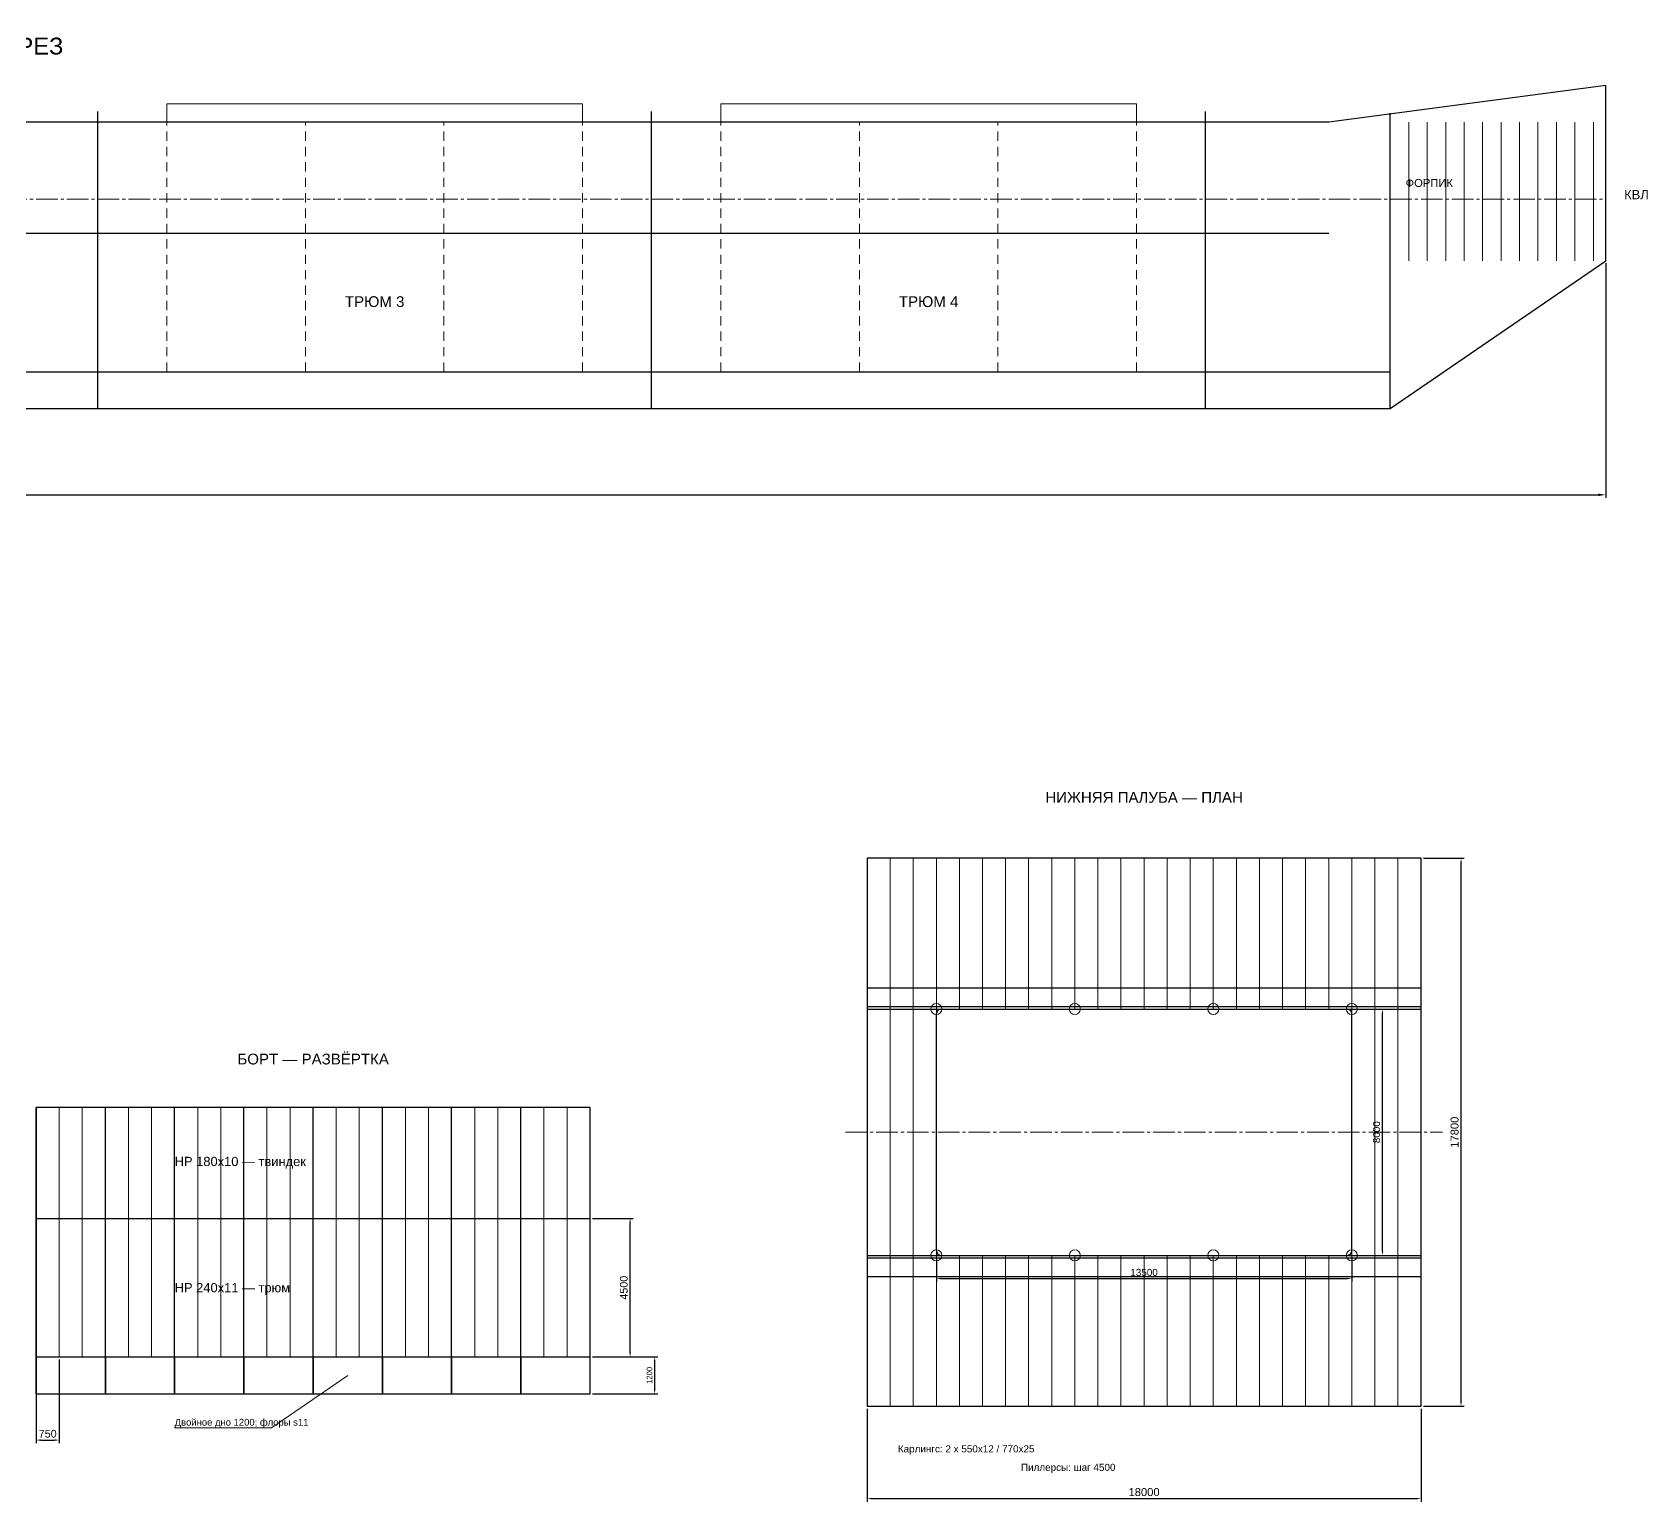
# Model space of a CAD drawing. Header units: millimetres. Extents: x -800 to 110364, y 12297 to 117015.
# Drawn here: x 57875 to 110364, y 61500 to 109222 of the extents above; entities that cross this region are included whole.
import ezdxf
from ezdxf.enums import TextEntityAlignment as Align

# ---------------------------------------------------------------- set-up
doc = ezdxf.new("R2010")
doc.units = ezdxf.units.MM
doc.linetypes.add('AXIS', pattern=[1000, 700, -100, 100, -100])
doc.linetypes.add('HIDDEN_P', pattern=[500, 300, -200])
for name, color, linetype, lineweight in [('01_PROFILE_AXIS', 30, 'AXIS', 13), ('01_PROFILE_DIM', 2, 'Continuous', 13), ('01_PROFILE_HIDDEN', 8, 'HIDDEN_P', 13), ('01_PROFILE_HULL', 4, 'Continuous', 30), ('01_PROFILE_STRONG', 5, 'Continuous', 30), ('01_PROFILE_STRUCT', 7, 'Continuous', 20), ('01_PROFILE_TEXT', 7, 'Continuous', 13), ('04_LOWER_AXIS', 30, 'AXIS', 13), ('04_LOWER_DIM', 2, 'Continuous', 13), ('04_LOWER_HULL', 4, 'Continuous', 30), ('04_LOWER_STRONG', 5, 'Continuous', 30), ('04_LOWER_STRUCT', 7, 'Continuous', 20), ('04_LOWER_TEXT', 7, 'Continuous', 13), ('05_SIDE_DIM', 2, 'Continuous', 13), ('05_SIDE_HULL', 4, 'Continuous', 30), ('05_SIDE_SEAM', 7, 'Continuous', 13), ('05_SIDE_STRONG', 5, 'Continuous', 30), ('05_SIDE_STRUCT', 7, 'Continuous', 20), ('05_SIDE_TEXT', 7, 'Continuous', 13)]:
    doc.layers.add(name, color=color, linetype=linetype, lineweight=lineweight)
doc.styles.add('RU', font='arial.ttf')
doc.dimstyles.get("Standard").update_dxf_attribs({"dimtxt": 2.5, "dimasz": 2.5, "dimexe": 1.25, "dimexo": 0.625, "dimtad": 1, "dimtxsty": 'Standard', "dimcen": 2.5, "dimazin": 3, "dimtfac": 1, "dimtmove": 0, "dimatfit": 3, "dimarcsym": 0})

msp = doc.modelspace()

# ---------------------------------------------------------------- linework, layer by layer
at = {"layer": '01_PROFILE_AXIS'}
msp.add_line((0, 103800), (109000, 103800), dxfattribs=at)
at = {"layer": '01_PROFILE_HIDDEN'}
for p, q in [((62250, 98200), (62250, 106300)), ((66750, 98200), (66750, 106300)), ((71250, 98200), (71250, 106300)), ((75750, 98200), (75750, 106300)), ((80250, 98200), (80250, 106300)), ((84750, 98200), (84750, 106300)), ((89250, 98200), (89250, 106300)), ((93750, 98200), (93750, 106300)), ((62250, 102700), (75750, 102700)), ((80250, 102700), (93750, 102700))]:
    msp.add_line(p, q, dxfattribs=at)
at = {"layer": '01_PROFILE_HULL'}
for p, q in [((24000, 102700), (100000, 102700)), ((6500, 98200), (102000, 98200))]:
    msp.add_line(p, q, dxfattribs=at)
msp.add_lwpolyline([(0, 101700), (2300, 98800), (6500, 97000), (102000, 97000), (109000, 101800), (109000, 107500), (100000, 106300), (15000, 106300), (0, 107300)], close=True, dxfattribs=at)
at = {"layer": '01_PROFILE_STRONG'}
for p, q in [((60000, 97000), (60000, 106656)), ((78000, 97000), (78000, 106656)), ((96000, 97000), (96000, 106656)), ((102000, 97000), (102000, 106600))]:
    msp.add_line(p, q, dxfattribs=at)
at = {"layer": '01_PROFILE_STRUCT'}
for p, q in [((102000, 101800), (102000, 106300)), ((102600, 101800), (102600, 106300)), ((103200, 101800), (103200, 106300)), ((103800, 101800), (103800, 106300)), ((104400, 101800), (104400, 106300)), ((105000, 101800), (105000, 106300)), ((105600, 101800), (105600, 106300)), ((106200, 101800), (106200, 106300)), ((106800, 101800), (106800, 106300)), ((107400, 101800), (107400, 106300)), ((108000, 101800), (108000, 106300)), ((108600, 101800), (108600, 106300))]:
    msp.add_line(p, q, dxfattribs=at)
for points in [[(62250, 106300), (62250, 106900), (75750, 106900), (75750, 106300)], [(80250, 106300), (80250, 106900), (93750, 106900), (93750, 106300)]]:
    msp.add_lwpolyline(points, dxfattribs=at)
at = {"layer": '04_LOWER_AXIS'}
for p, q in [((87000, 77500), (87500, 77500)), ((91500, 77500), (92000, 77500)), ((96000, 77500), (96500, 77500)), ((100500, 77500), (101000, 77500)), ((84300, 73500), (103700, 73500)), ((87000, 69500), (87500, 69500)), ((91500, 69500), (92000, 69500)), ((96000, 69500), (96500, 69500)), ((100500, 69500), (101000, 69500))]:
    msp.add_line(p, q, dxfattribs=at)
at = {"layer": '04_LOWER_HULL'}
for p, q in [((87250, 69650), (87250, 77350)), ((87400, 77500), (100600, 77500)), ((100750, 69650), (100750, 77350)), ((87400, 69500), (100600, 69500))]:
    msp.add_line(p, q, dxfattribs=at)
msp.add_lwpolyline([(85000, 64600), (103000, 64600), (103000, 82400), (85000, 82400)], close=True, dxfattribs=at)
for centre, start, end in [((87400, 77350), 90, 180), ((100600, 77350), 0, 90), ((87400, 69650), 180, 270), ((100600, 69650), 270, 360)]:
    msp.add_arc(centre, 150, start, end, dxfattribs=at)
at = {"layer": '04_LOWER_STRONG'}
for p, q in [((85000, 78185), (103000, 78185)), ((85000, 77585), (103000, 77585)), ((85000, 77500), (103000, 77500)), ((85000, 69500), (103000, 69500)), ((85000, 69415), (103000, 69415)), ((85000, 68815), (103000, 68815))]:
    msp.add_line(p, q, dxfattribs=at)
at = {"layer": '04_LOWER_STRUCT'}
for p, q in [((85000, 64600), (85000, 82400)), ((85750, 64600), (85750, 82400)), ((86500, 64600), (86500, 82400)), ((87250, 64600), (87250, 82400)), ((88000, 77500), (88000, 82400)), ((88750, 77500), (88750, 82400)), ((89500, 77500), (89500, 82400)), ((90250, 77500), (90250, 82400)), ((91000, 77500), (91000, 82400)), ((91750, 77500), (91750, 82400)), ((92500, 77500), (92500, 82400)), ((93250, 77500), (93250, 82400)), ((94000, 77500), (94000, 82400)), ((94750, 77500), (94750, 82400)), ((95500, 77500), (95500, 82400)), ((96250, 77500), (96250, 82400)), ((97000, 77500), (97000, 82400)), ((97750, 77500), (97750, 82400)), ((98500, 77500), (98500, 82400)), ((99250, 77500), (99250, 82400)), ((100000, 77500), (100000, 82400)), ((100750, 64600), (100750, 82400)), ((101500, 64600), (101500, 82400)), ((102250, 64600), (102250, 82400)), ((103000, 64600), (103000, 82400)), ((88000, 64600), (88000, 69500)), ((88750, 64600), (88750, 69500)), ((89500, 64600), (89500, 69500)), ((90250, 64600), (90250, 69500)), ((91000, 64600), (91000, 69500)), ((91750, 64600), (91750, 69500)), ((92500, 64600), (92500, 69500)), ((93250, 64600), (93250, 69500)), ((94000, 64600), (94000, 69500)), ((94750, 64600), (94750, 69500)), ((95500, 64600), (95500, 69500)), ((96250, 64600), (96250, 69500)), ((97000, 64600), (97000, 69500)), ((97750, 64600), (97750, 69500)), ((98500, 64600), (98500, 69500)), ((99250, 64600), (99250, 69500)), ((100000, 64600), (100000, 69500))]:
    msp.add_line(p, q, dxfattribs=at)
for centre in [(87250, 77500), (91750, 77500), (96250, 77500), (100750, 77500), (87250, 69500), (91750, 69500), (96250, 69500), (100750, 69500)]:
    msp.add_circle(centre, 180, dxfattribs=at)
at = {"layer": '05_SIDE_HULL'}
msp.add_line((58000, 66200), (76000, 66200), dxfattribs=at)
msp.add_lwpolyline([(58000, 65000), (76000, 65000), (76000, 74300), (58000, 74300)], close=True, dxfattribs=at)
at = {"layer": '05_SIDE_SEAM'}
for p in [(68125, 65600), (62500, 63900)]:
    msp.add_line(p, (65648.2, 63900), dxfattribs=at)
at = {"layer": '05_SIDE_STRONG'}
for p, q in [((58000, 66200), (58000, 74300)), ((60250, 66200), (60250, 74300)), ((62500, 66200), (62500, 74300)), ((64750, 66200), (64750, 74300)), ((67000, 66200), (67000, 74300)), ((69250, 66200), (69250, 74300)), ((71500, 66200), (71500, 74300)), ((73750, 66200), (73750, 74300)), ((76000, 66200), (76000, 74300)), ((58000, 70700), (76000, 70700)), ((58000, 65000), (58000, 66200)), ((60250, 65000), (60250, 66200)), ((60261, 65000), (60261, 66200)), ((62500, 65000), (62500, 66200)), ((62511, 65000), (62511, 66200)), ((64750, 65000), (64750, 66200)), ((64761, 65000), (64761, 66200)), ((67000, 65000), (67000, 66200)), ((67011, 65000), (67011, 66200)), ((69250, 65000), (69250, 66200)), ((69261, 65000), (69261, 66200)), ((71500, 65000), (71500, 66200)), ((71511, 65000), (71511, 66200)), ((73750, 65000), (73750, 66200)), ((73761, 65000), (73761, 66200)), ((76000, 65000), (76000, 66200))]:
    msp.add_line(p, q, dxfattribs=at)
at = {"layer": '05_SIDE_STRUCT'}
for p, q in [((58000, 66200), (58000, 74300)), ((58750, 66200), (58750, 74300)), ((59500, 66200), (59500, 74300)), ((60250, 66200), (60250, 74300)), ((61000, 66200), (61000, 74300)), ((61750, 66200), (61750, 74300)), ((62500, 66200), (62500, 74300)), ((63250, 66200), (63250, 74300)), ((64000, 66200), (64000, 74300)), ((64750, 66200), (64750, 74300)), ((65500, 66200), (65500, 74300)), ((66250, 66200), (66250, 74300)), ((67000, 66200), (67000, 74300)), ((67750, 66200), (67750, 74300)), ((68500, 66200), (68500, 74300)), ((69250, 66200), (69250, 74300)), ((70000, 66200), (70000, 74300)), ((70750, 66200), (70750, 74300)), ((71500, 66200), (71500, 74300)), ((72250, 66200), (72250, 74300)), ((73000, 66200), (73000, 74300)), ((73750, 66200), (73750, 74300)), ((74500, 66200), (74500, 74300)), ((75250, 66200), (75250, 74300)), ((76000, 66200), (76000, 74300))]:
    msp.add_line(p, q, dxfattribs=at)

# ---------------------------------------------------------------- texts
at = {"layer": '01_PROFILE_TEXT', "style": 'RU'}
for s, height, p in [('ПРОДОЛЬНЫЙ РАЗРЕЗ', 550, (54500, 108500)), ('ТРЮМ 3', 350, (69000, 100300)), ('ТРЮМ 4', 350, (87000, 100300))]:
    msp.add_text(s, height=height, dxfattribs=at).set_placement(p, align=Align.CENTER)
for s, height, p in [('ФОРПИК', 260, (102500, 104200)), ('КВЛ', 300, (109600, 103800))]:
    msp.add_text(s, height=height, dxfattribs=at).set_placement(p)
at = {"layer": '04_LOWER_TEXT', "style": 'RU'}
msp.add_text('НИЖНЯЯ ПАЛУБА — ПЛАН', height=350, dxfattribs=at).set_placement((94000, 84200), align=Align.CENTER)
for s, p in [('Карлингс: 2 x 550x12 / 770x25', (86000, 63100)), ('Пиллерсы: шаг 4500', (90000, 62500))]:
    msp.add_text(s, height=230, dxfattribs=at).set_placement(p)
at = {"layer": '05_SIDE_TEXT', "style": 'RU'}
msp.add_text('БОРТ — РАЗВЁРТКА', height=350, dxfattribs=at).set_placement((67000, 75700), align=Align.CENTER)
for s, height, p in [('HP 180x10 — твиндек', 300, (62500, 72400)), ('HP 240x11 — трюм', 300, (62500, 68300)), ('Двойное дно 1200; флоры s11', 220, (62500, 63970))]:
    msp.add_text(s, height=height, dxfattribs=at).set_placement(p)

# ---------------------------------------------------------------- dimensions: what is measured, and where the dimension line sits
at = {"layer": '01_PROFILE_DIM'}
msp.add_linear_dim(base=(0, 94200), p1=(0, 101700), p2=(109000, 101800), dimstyle='Standard', override={"dimtxt": 400, "dimasz": 240, "dimexe": 100, "dimexo": 80, "dimgap": 80, "dimtad": 1, "dimdec": 1, "dimzin": 8, "dimtxsty": 'RU', "dimclrd": 2, "dimclre": 2, "dimclrt": 7}, dxfattribs=at).render()
at = {"layer": '04_LOWER_DIM'}
for base, p1, p2, override in [((104300, 64600), (103000, 64600), (103000, 82400), {"dimtxt": 260, "dimasz": 156, "dimexe": 100, "dimexo": 80, "dimgap": 80, "dimtad": 1, "dimdec": 1, "dimzin": 8, "dimtxsty": 'RU', "dimclrd": 2, "dimclre": 2, "dimclrt": 7}), ((101750, 69500), (100750, 69500), (100750, 77500), {"dimtxt": 230, "dimasz": 138, "dimexe": 100, "dimexo": 80, "dimgap": 80, "dimtad": 1, "dimdec": 1, "dimzin": 8, "dimtxsty": 'RU', "dimclrd": 2, "dimclre": 2, "dimclrt": 7})]:
    msp.add_linear_dim(base=base, p1=p1, p2=p2, angle=90, dimstyle='Standard', override=override, dxfattribs=at).render()
for base, p1, p2, override in [((87250, 68750), (87250, 69500), (100750, 69500), {"dimtxt": 230, "dimasz": 138, "dimexe": 100, "dimexo": 80, "dimgap": 80, "dimtad": 1, "dimdec": 1, "dimzin": 8, "dimtxsty": 'RU', "dimclrd": 2, "dimclre": 2, "dimclrt": 7}), ((85000, 61600), (85000, 64600), (103000, 64600), {"dimtxt": 260, "dimasz": 156, "dimexe": 100, "dimexo": 80, "dimgap": 80, "dimtad": 1, "dimdec": 1, "dimzin": 8, "dimtxsty": 'RU', "dimclrd": 2, "dimclre": 2, "dimclrt": 7})]:
    msp.add_linear_dim(base=base, p1=p1, p2=p2, dimstyle='Standard', override=override, dxfattribs=at).render()
at = {"layer": '05_SIDE_DIM'}
for base, p1, p2, override in [((77300, 66200), (76000, 66200), (76000, 70700), {"dimtxt": 250, "dimasz": 150, "dimexe": 100, "dimexo": 80, "dimgap": 80, "dimtad": 1, "dimdec": 1, "dimzin": 8, "dimtxsty": 'RU', "dimclrd": 2, "dimclre": 2, "dimclrt": 7}), ((78100, 65000), (76000, 65000), (76000, 66200), {"dimtxt": 180, "dimasz": 108, "dimexe": 100, "dimexo": 80, "dimgap": 80, "dimtad": 1, "dimdec": 1, "dimzin": 8, "dimtxsty": 'RU', "dimclrd": 2, "dimclre": 2, "dimclrt": 7})]:
    msp.add_linear_dim(base=base, p1=p1, p2=p2, angle=90, dimstyle='Standard', override=override, dxfattribs=at).render()
msp.add_linear_dim(base=(58000, 63500), p1=(58000, 66200), p2=(58750, 66200), dimstyle='Standard', override={"dimtxt": 250, "dimasz": 150, "dimexe": 100, "dimexo": 80, "dimgap": 80, "dimtad": 1, "dimdec": 1, "dimzin": 8, "dimtxsty": 'RU', "dimclrd": 2, "dimclre": 2, "dimclrt": 7}, dxfattribs=at).render()

doc.saveas('drawing.dxf')
